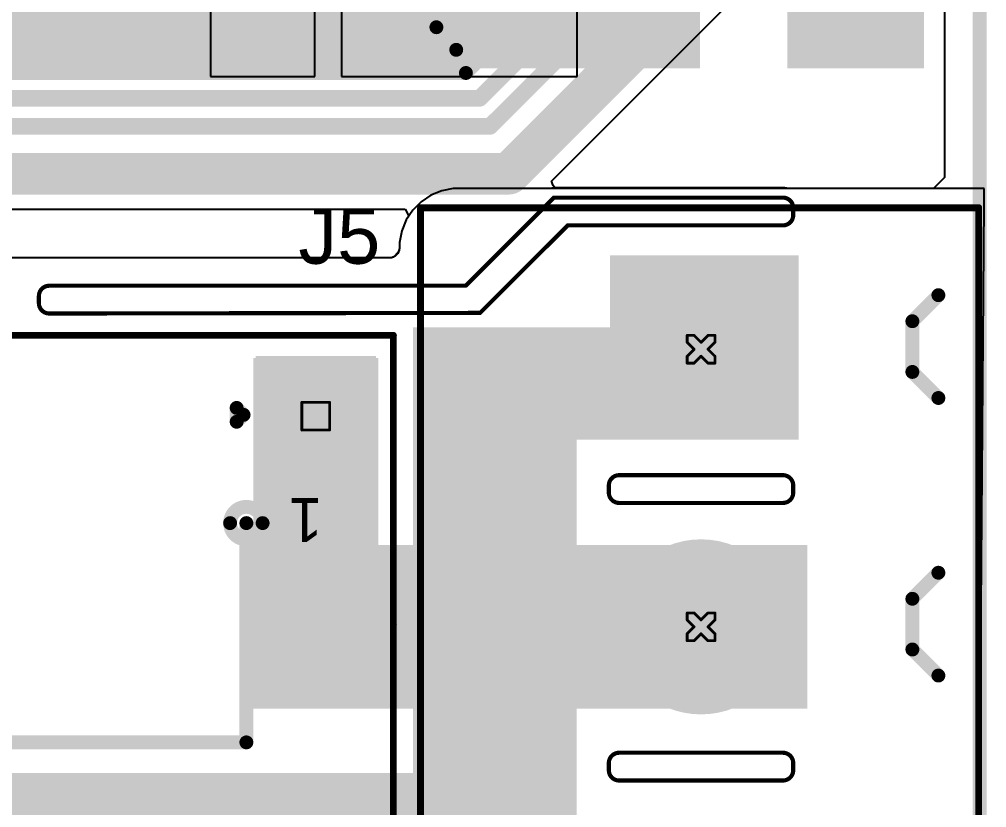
# Model space of a CAD drawing. Header units: inches. Extents: x -18 to 237, y -41 to 211.
# Drawn here: x 58.89 to 76.59, y 39.34 to 53.77 of the extents above; entities that cross this region are included whole.
import ezdxf

# ---------------------------------------------------------------- set-up
doc = ezdxf.new("R2010")
doc.units = ezdxf.units.IN
for name, color, linetype in [('Board Outline', 216, 'Continuous'), ('Bottom Layer', 5, 'Continuous'), ('Bottom Solder', 6, 'Continuous'), ('Drill Drawing', 1, 'Continuous'), ('Keep-Out Layer', 6, 'Continuous'), ('Multi-Layer', 9, 'Continuous'), ('Pad Holes', 156, 'Continuous'), ('Top Layer', 1, 'Continuous'), ('Top Overlay', 2, 'Continuous'), ('Top Paste', 8, 'Continuous'), ('Top Solder', 216, 'Continuous')]:
    doc.layers.add(name, color=color, linetype=linetype)
doc.styles.add('Arial', font='', dxfattribs={"height": 0.2})
doc.styles.get('Arial').set_extended_font_data('Arial')

# ---------------------------------------------------------------- blocks, each defined once
blk = doc.blocks.new('DB128L_5_08_3P_BK_S_18')
at = {"layer": 'Bottom Layer'}
h = blk.add_hatch(color=5, dxfattribs=at)
edge = h.paths.add_edge_path()
edge.add_arc((0, 0), 1.5, 0, 360)
h = blk.add_hatch(color=5, dxfattribs=at)
edge = h.paths.add_edge_path()
edge.add_arc((5.08, 0), 1.5, 0, 360)
at = {"layer": 'Bottom Solder'}
h = blk.add_hatch(color=6, dxfattribs=at)
edge = h.paths.add_edge_path()
edge.add_arc((0, 0), 1.602, 0, 360)
h = blk.add_hatch(color=6, dxfattribs=at)
edge = h.paths.add_edge_path()
edge.add_arc((5.08, 0), 1.602, 0, 360)
at = {"layer": 'Multi-Layer'}
h = blk.add_hatch(color=9, dxfattribs=at)
edge = h.paths.add_edge_path()
edge.add_arc((0, 0), 1.5, 0, 360)
h = blk.add_hatch(color=9, dxfattribs=at)
edge = h.paths.add_edge_path()
edge.add_arc((5.08, 0), 1.5, 0, 360)
at = {"layer": 'Pad Holes'}
h = blk.add_hatch(color=7, dxfattribs=at)
edge = h.paths.add_edge_path()
edge.add_arc((0, 0), 0.8, 0, 360)
h = blk.add_hatch(color=7, dxfattribs=at)
edge = h.paths.add_edge_path()
edge.add_arc((5.08, 0), 0.8, 0, 360)
at = {"layer": 'Top Layer'}
h = blk.add_hatch(color=1, dxfattribs=at)
edge = h.paths.add_edge_path()
edge.add_arc((0, 0), 1.5, 0, 360)
h = blk.add_hatch(color=1, dxfattribs=at)
edge = h.paths.add_edge_path()
edge.add_arc((5.08, 0), 1.5, 0, 360)
at = {"layer": 'Top Solder'}
h = blk.add_hatch(color=216, dxfattribs=at)
edge = h.paths.add_edge_path()
edge.add_arc((0, 0), 1.602, 0, 360)
h = blk.add_hatch(color=216, dxfattribs=at)
edge = h.paths.add_edge_path()
edge.add_arc((5.08, 0), 1.602, 0, 360)
at = {"layer": 'Top Overlay'}
for points in [[(-7.671, 5.131, 0.127, 0.127, 0), (7.671, 5.131, 0.127, 0.127, 0)], [(7.671, 5.131, 0.127, 0.127, 0), (7.671, -5.08, 0.127, 0.127, 0)], [(-0.414, -3.867, 0.254, 0.254, 0), (-0.891, -4.343, 0.254, 0.254, 0)], [(-0.414, -3.867, 0.254, 0.254, 0), (0.514, -3.867, 0.254, 0.254, 0)], [(0.514, -3.867, 0.254, 0.254, 0), (0.991, -4.343, 0.254, 0.254, 0)], [(4.666, -3.867, 0.254, 0.254, 0), (4.189, -4.343, 0.254, 0.254, 0)], [(4.666, -3.867, 0.254, 0.254, 0), (5.594, -3.867, 0.254, 0.254, 0)], [(5.594, -3.867, 0.254, 0.254, 0), (6.071, -4.343, 0.254, 0.254, 0)], [(-7.671, -5.08, 0.127, 0.127, 0), (7.671, -5.08, 0.127, 0.127, 0)]]:
    blk.add_lwpolyline(points, format="xyseb", dxfattribs=at)
for points in [[(7.639, 5.131, 0.0635, 0.0635, 1), (7.703, 5.131, 0.0635, 0.0635, 1)], [(7.639, 5.131, 0.0635, 0.0635, 1), (7.703, 5.131, 0.0635, 0.0635, 1)], [(-0.478, -3.867, 0.127, 0.127, 1), (-0.351, -3.867, 0.127, 0.127, 1)], [(-0.478, -3.867, 0.127, 0.127, 1), (-0.351, -3.867, 0.127, 0.127, 1)], [(0.45, -3.867, 0.127, 0.127, 1), (0.577, -3.867, 0.127, 0.127, 1)], [(0.45, -3.867, 0.127, 0.127, 1), (0.577, -3.867, 0.127, 0.127, 1)], [(4.602, -3.867, 0.127, 0.127, 1), (4.729, -3.867, 0.127, 0.127, 1)], [(4.602, -3.867, 0.127, 0.127, 1), (4.729, -3.867, 0.127, 0.127, 1)], [(5.53, -3.867, 0.127, 0.127, 1), (5.657, -3.867, 0.127, 0.127, 1)], [(5.53, -3.867, 0.127, 0.127, 1), (5.657, -3.867, 0.127, 0.127, 1)], [(-0.955, -4.343, 0.127, 0.127, 1), (-0.828, -4.343, 0.127, 0.127, 1)], [(0.927, -4.343, 0.127, 0.127, 1), (1.054, -4.343, 0.127, 0.127, 1)], [(4.125, -4.343, 0.127, 0.127, 1), (4.252, -4.343, 0.127, 0.127, 1)], [(6.007, -4.343, 0.127, 0.127, 1), (6.134, -4.343, 0.127, 0.127, 1)], [(7.639, -5.08, 0.0635, 0.0635, 1), (7.703, -5.08, 0.0635, 0.0635, 1)], [(7.639, -5.08, 0.0635, 0.0635, 1), (7.703, -5.08, 0.0635, 0.0635, 1)]]:
    blk.add_lwpolyline(points, format="xyseb", close=True, dxfattribs=at)
blk = doc.blocks.new('J102K1CS33VDC_20_103')
at = {"layer": 'Bottom Layer'}
h = blk.add_hatch(color=5, dxfattribs=at)
edge = h.paths.add_edge_path()
edge.add_arc((10.16, 7.62), 1, 0, 360)
h = blk.add_hatch(color=5, dxfattribs=at)
edge = h.paths.add_edge_path()
edge.add_arc((12.7, 7.62), 1, 0, 360)
blk.add_hatch(color=5, dxfattribs=at).paths.add_polyline_path([(1, 1), (1, -1), (-1, -1), (-1, 1)])
h = blk.add_hatch(color=5, dxfattribs=at)
edge = h.paths.add_edge_path()
edge.add_arc((10.16, 0), 1, 0, 360)
h = blk.add_hatch(color=5, dxfattribs=at)
edge = h.paths.add_edge_path()
edge.add_arc((12.7, 0), 1, 0, 360)
at = {"layer": 'Bottom Solder'}
h = blk.add_hatch(color=6, dxfattribs=at)
edge = h.paths.add_edge_path()
edge.add_arc((10.16, 7.62), 1.102, 0, 360)
h = blk.add_hatch(color=6, dxfattribs=at)
edge = h.paths.add_edge_path()
edge.add_arc((12.7, 7.62), 1.102, 0, 360)
blk.add_hatch(color=6, dxfattribs=at).paths.add_polyline_path([(1.102, 1.102), (1.102, -1.102), (-1.102, -1.102), (-1.102, 1.102)])
h = blk.add_hatch(color=6, dxfattribs=at)
edge = h.paths.add_edge_path()
edge.add_arc((10.16, 0), 1.102, 0, 360)
h = blk.add_hatch(color=6, dxfattribs=at)
edge = h.paths.add_edge_path()
edge.add_arc((12.7, 0), 1.102, 0, 360)
at = {"layer": 'Multi-Layer'}
h = blk.add_hatch(color=9, dxfattribs=at)
edge = h.paths.add_edge_path()
edge.add_arc((10.16, 7.62), 1, 0, 360)
h = blk.add_hatch(color=9, dxfattribs=at)
edge = h.paths.add_edge_path()
edge.add_arc((12.7, 7.62), 1, 0, 360)
blk.add_hatch(color=9, dxfattribs=at).paths.add_polyline_path([(1, 1), (1, -1), (-1, -1), (-1, 1)])
h = blk.add_hatch(color=9, dxfattribs=at)
edge = h.paths.add_edge_path()
edge.add_arc((10.16, 0), 1, 0, 360)
h = blk.add_hatch(color=9, dxfattribs=at)
edge = h.paths.add_edge_path()
edge.add_arc((12.7, 0), 1, 0, 360)
at = {"layer": 'Pad Holes'}
h = blk.add_hatch(color=7, dxfattribs=at)
edge = h.paths.add_edge_path()
edge.add_arc((10.16, 7.62), 0.51, 0, 360)
h = blk.add_hatch(color=7, dxfattribs=at)
edge = h.paths.add_edge_path()
edge.add_arc((12.7, 7.62), 0.51, 0, 360)
h = blk.add_hatch(color=7, dxfattribs=at)
edge = h.paths.add_edge_path()
edge.add_arc((0, 0), 0.51, 0, 360)
h = blk.add_hatch(color=7, dxfattribs=at)
edge = h.paths.add_edge_path()
edge.add_arc((10.16, 0), 0.51, 0, 360)
h = blk.add_hatch(color=7, dxfattribs=at)
edge = h.paths.add_edge_path()
edge.add_arc((12.7, 0), 0.51, 0, 360)
at = {"layer": 'Top Layer'}
h = blk.add_hatch(color=1, dxfattribs=at)
edge = h.paths.add_edge_path()
edge.add_arc((10.16, 7.62), 1, 0, 360)
h = blk.add_hatch(color=1, dxfattribs=at)
edge = h.paths.add_edge_path()
edge.add_arc((12.7, 7.62), 1, 0, 360)
blk.add_hatch(color=1, dxfattribs=at).paths.add_polyline_path([(1, 1), (1, -1), (-1, -1), (-1, 1)])
h = blk.add_hatch(color=1, dxfattribs=at)
edge = h.paths.add_edge_path()
edge.add_arc((10.16, 0), 1, 0, 360)
h = blk.add_hatch(color=1, dxfattribs=at)
edge = h.paths.add_edge_path()
edge.add_arc((12.7, 0), 1, 0, 360)
at = {"layer": 'Top Solder'}
h = blk.add_hatch(color=216, dxfattribs=at)
edge = h.paths.add_edge_path()
edge.add_arc((10.16, 7.62), 1.102, 0, 360)
h = blk.add_hatch(color=216, dxfattribs=at)
edge = h.paths.add_edge_path()
edge.add_arc((12.7, 7.62), 1.102, 0, 360)
blk.add_hatch(color=216, dxfattribs=at).paths.add_polyline_path([(1.102, 1.102), (1.102, -1.102), (-1.102, -1.102), (-1.102, 1.102)])
h = blk.add_hatch(color=216, dxfattribs=at)
edge = h.paths.add_edge_path()
edge.add_arc((10.16, 0), 1.102, 0, 360)
h = blk.add_hatch(color=216, dxfattribs=at)
edge = h.paths.add_edge_path()
edge.add_arc((12.7, 0), 1.102, 0, 360)
at = {"layer": 'Top Overlay'}
for points in [[(14.12, 9.1, 0.127, 0.127, 0), (-1.42, 9.1, 0.127, 0.127, 0)], [(-1.42, 9.1, 0.127, 0.127, 0), (-1.42, 3.81, 0.127, 0.127, 0)], [(14.12, 9.1, 0.127, 0.127, 0), (14.12, 3.81, 0.127, 0.127, 0)], [(11.455, 6.121, 0.254, 0.254, 0), (9.957, 6.121, 0.254, 0.254, 0)], [(9.957, 6.121, 0.254, 0.254, 0), (9.957, 5.817, 0.254, 0.254, 0)], [(11.455, 6.121, 0.254, 0.254, 0), (11.455, 5.461, 0.254, 0.254, 0)], [(9.398, 5.969, 0.254, 0.254, 0), (1.27, 5.969, 0.254, 0.254, 0)], [(1.27, 5.969, 0.254, 0.254, 0), (1.27, 1.956, 0.254, 0.254, 0)], [(10.465, 4.902, 0.254, 0.254, 0), (9.398, 5.969, 0.254, 0.254, 0)], [(9.906, 4.547, 0.254, 0.254, 0), (9.906, 3.835, 0.254, 0.254, 0)], [(12.751, 4.521, 0.254, 0.254, 0), (12.751, 3.835, 0.254, 0.254, 0)], [(12.751, 3.835, 0.254, 0.254, 0), (9.906, 3.835, 0.254, 0.254, 0)], [(-1.42, 3.81, 0.127, 0.127, 0), (-1.42, -1.48, 0.127, 0.127, 0)], [(14.12, 3.81, 0.127, 0.127, 0), (14.12, -1.48, 0.127, 0.127, 0)], [(12.7, 2.261, 0.254, 0.254, 0), (10.16, 2.261, 0.254, 0.254, 0)], [(10.16, 2.261, 0.254, 0.254, 0), (10.16, 1.753, 0.254, 0.254, 0)], [(12.7, 2.261, 0.254, 0.254, 0), (12.7, 1.753, 0.254, 0.254, 0)], [(1.448, 0.102, 0.254, 0.254, 0), (1.321, -0.025, 0.254, 0.254, 0)], [(1.448, 0.102, 0.254, 0.254, 0), (1.448, -0.152, 0.254, 0.254, 0)], [(1.448, -0.152, 0.254, 0.254, 0), (1.321, -0.025, 0.254, 0.254, 0)], [(14.12, -1.48, 0.127, 0.127, 0), (-1.42, -1.48, 0.127, 0.127, 0)]]:
    blk.add_lwpolyline(points, format="xyseb", dxfattribs=at)
for points in [[(-1.452, 9.1, 0.0635, 0.0635, 1), (-1.388, 9.1, 0.0635, 0.0635, 1)], [(-1.452, 9.1, 0.0635, 0.0635, 1), (-1.388, 9.1, 0.0635, 0.0635, 1)], [(14.088, 9.1, 0.0635, 0.0635, 1), (14.152, 9.1, 0.0635, 0.0635, 1)], [(14.088, 9.1, 0.0635, 0.0635, 1), (14.152, 9.1, 0.0635, 0.0635, 1)], [(9.893, 6.121, 0.127, 0.127, 1), (10.02, 6.121, 0.127, 0.127, 1)], [(9.893, 6.121, 0.127, 0.127, 1), (10.02, 6.121, 0.127, 0.127, 1)], [(11.392, 6.121, 0.127, 0.127, 1), (11.519, 6.121, 0.127, 0.127, 1)], [(11.392, 6.121, 0.127, 0.127, 1), (11.519, 6.121, 0.127, 0.127, 1)], [(1.206, 5.969, 0.127, 0.127, 1), (1.333, 5.969, 0.127, 0.127, 1)], [(1.206, 5.969, 0.127, 0.127, 1), (1.333, 5.969, 0.127, 0.127, 1)], [(9.334, 5.969, 0.127, 0.127, 1), (9.461, 5.969, 0.127, 0.127, 1)], [(9.334, 5.969, 0.127, 0.127, 1), (9.461, 5.969, 0.127, 0.127, 1)], [(9.893, 5.817, 0.127, 0.127, 1), (10.02, 5.817, 0.127, 0.127, 1)], [(11.753, 5.461, 0.254, 0.254, 1), (11.158, 5.461, 0.254, 0.254, 1)], [(11.095, 5.461, 0.127, 0.127, 1), (11.222, 5.461, 0.127, 0.127, 1)], [(11.392, 5.461, 0.127, 0.127, 1), (11.519, 5.461, 0.127, 0.127, 1)], [(11.689, 5.461, 0.127, 0.127, 1), (11.816, 5.461, 0.127, 0.127, 1)], [(10.203, 4.547, 0.254, 0.254, 1), (9.609, 4.547, 0.254, 0.254, 1)], [(10.401, 4.902, 0.127, 0.127, 1), (10.528, 4.902, 0.127, 0.127, 1)], [(13.048, 4.521, 0.254, 0.254, 1), (12.454, 4.521, 0.254, 0.254, 1)], [(9.545, 4.547, 0.127, 0.127, 1), (9.672, 4.547, 0.127, 0.127, 1)], [(9.842, 4.547, 0.127, 0.127, 1), (9.97, 4.547, 0.127, 0.127, 1)], [(10.14, 4.547, 0.127, 0.127, 1), (10.267, 4.547, 0.127, 0.127, 1)], [(12.39, 4.521, 0.127, 0.127, 1), (12.517, 4.521, 0.127, 0.127, 1)], [(12.687, 4.521, 0.127, 0.127, 1), (12.814, 4.521, 0.127, 0.127, 1)], [(12.985, 4.521, 0.127, 0.127, 1), (13.112, 4.521, 0.127, 0.127, 1)], [(9.842, 3.835, 0.127, 0.127, 1), (9.97, 3.835, 0.127, 0.127, 1)], [(9.842, 3.835, 0.127, 0.127, 1), (9.97, 3.835, 0.127, 0.127, 1)], [(12.687, 3.835, 0.127, 0.127, 1), (12.814, 3.835, 0.127, 0.127, 1)], [(12.687, 3.835, 0.127, 0.127, 1), (12.814, 3.835, 0.127, 0.127, 1)], [(-1.452, 3.81, 0.0635, 0.0635, 1), (-1.388, 3.81, 0.0635, 0.0635, 1)], [(-1.452, 3.81, 0.0635, 0.0635, 1), (-1.388, 3.81, 0.0635, 0.0635, 1)], [(14.088, 3.81, 0.0635, 0.0635, 1), (14.152, 3.81, 0.0635, 0.0635, 1)], [(14.088, 3.81, 0.0635, 0.0635, 1), (14.152, 3.81, 0.0635, 0.0635, 1)], [(1.567, 1.956, 0.254, 0.254, 1), (0.973, 1.956, 0.254, 0.254, 1)], [(10.097, 2.261, 0.127, 0.127, 1), (10.223, 2.261, 0.127, 0.127, 1)], [(10.097, 2.261, 0.127, 0.127, 1), (10.223, 2.261, 0.127, 0.127, 1)], [(12.636, 2.261, 0.127, 0.127, 1), (12.764, 2.261, 0.127, 0.127, 1)], [(12.636, 2.261, 0.127, 0.127, 1), (12.764, 2.261, 0.127, 0.127, 1)], [(10.457, 1.753, 0.254, 0.254, 1), (9.863, 1.753, 0.254, 0.254, 1)], [(12.997, 1.753, 0.254, 0.254, 1), (12.403, 1.753, 0.254, 0.254, 1)], [(0.909, 1.956, 0.127, 0.127, 1), (1.036, 1.956, 0.127, 0.127, 1)], [(1.206, 1.956, 0.127, 0.127, 1), (1.333, 1.956, 0.127, 0.127, 1)], [(1.504, 1.956, 0.127, 0.127, 1), (1.631, 1.956, 0.127, 0.127, 1)], [(9.799, 1.753, 0.127, 0.127, 1), (9.926, 1.753, 0.127, 0.127, 1)], [(10.097, 1.753, 0.127, 0.127, 1), (10.223, 1.753, 0.127, 0.127, 1)], [(10.394, 1.753, 0.127, 0.127, 1), (10.521, 1.753, 0.127, 0.127, 1)], [(12.339, 1.753, 0.127, 0.127, 1), (12.466, 1.753, 0.127, 0.127, 1)], [(12.636, 1.753, 0.127, 0.127, 1), (12.764, 1.753, 0.127, 0.127, 1)], [(12.934, 1.753, 0.127, 0.127, 1), (13.061, 1.753, 0.127, 0.127, 1)], [(1.384, 0.102, 0.127, 0.127, 1), (1.511, 0.102, 0.127, 0.127, 1)], [(1.384, 0.102, 0.127, 0.127, 1), (1.511, 0.102, 0.127, 0.127, 1)], [(1.257, -0.025, 0.127, 0.127, 1), (1.384, -0.025, 0.127, 0.127, 1)], [(1.257, -0.025, 0.127, 0.127, 1), (1.384, -0.025, 0.127, 0.127, 1)], [(1.384, -0.152, 0.127, 0.127, 1), (1.511, -0.152, 0.127, 0.127, 1)], [(1.384, -0.152, 0.127, 0.127, 1), (1.511, -0.152, 0.127, 0.127, 1)], [(-1.452, -1.48, 0.0635, 0.0635, 1), (-1.388, -1.48, 0.0635, 0.0635, 1)], [(-1.452, -1.48, 0.0635, 0.0635, 1), (-1.388, -1.48, 0.0635, 0.0635, 1)], [(14.088, -1.48, 0.0635, 0.0635, 1), (14.152, -1.48, 0.0635, 0.0635, 1)], [(14.088, -1.48, 0.0635, 0.0635, 1), (14.152, -1.48, 0.0635, 0.0635, 1)]]:
    blk.add_lwpolyline(points, format="xyseb", close=True, dxfattribs=at)
at = {"layer": 'Top Overlay', "style": 'Arial'}
blk.add_text('1', height=0.8, dxfattribs=at).set_placement((-0.127, 1.499))
blk = doc.blocks.new('91304_99_052R2_105')
at = {"layer": 'Top Layer'}
for points in [[(15.8, -5.1), (13.5, -5.1), (13.5, -1.9), (15.8, -1.9)], [(-0.3, -5.1), (-0.9, -5.1), (-0.9, -3.1), (-0.3, -3.1)], [(0.5, -5.1), (-0.1, -5.1), (-0.1, -3.1), (0.5, -3.1)], [(1.3, -5.1), (0.7, -5.1), (0.7, -3.1), (1.3, -3.1)], [(2.1, -5.1), (1.5, -5.1), (1.5, -3.1), (2.1, -3.1)], [(2.9, -5.1), (2.3, -5.1), (2.3, -3.1), (2.9, -3.1)], [(3.7, -5.1), (3.1, -5.1), (3.1, -3.1), (3.7, -3.1)], [(4.5, -5.1), (3.9, -5.1), (3.9, -3.1), (4.5, -3.1)], [(5.3, -5.1), (4.7, -5.1), (4.7, -3.1), (5.3, -3.1)], [(6.1, -5.1), (5.5, -5.1), (5.5, -3.1), (6.1, -3.1)], [(6.9, -5.1), (6.3, -5.1), (6.3, -3.1), (6.9, -3.1)], [(7.7, -5.1), (7.1, -5.1), (7.1, -3.1), (7.7, -3.1)], [(8.5, -5.1), (7.9, -5.1), (7.9, -3.1), (8.5, -3.1)], [(9.3, -5.1), (8.7, -5.1), (8.7, -3.1), (9.3, -3.1)], [(10.1, -5.1), (9.5, -5.1), (9.5, -3.1), (10.1, -3.1)], [(10.9, -5.1), (10.3, -5.1), (10.3, -3.1), (10.9, -3.1)], [(11.7, -5.1), (11.1, -5.1), (11.1, -3.1), (11.7, -3.1)]]:
    blk.add_hatch(color=1, dxfattribs=at).paths.add_polyline_path(points)
at = {"layer": 'Top Paste'}
for points in [[(15.8, -5.1), (13.5, -5.1), (13.5, -1.9), (15.8, -1.9)], [(-0.3, -5.1), (-0.9, -5.1), (-0.9, -3.1), (-0.3, -3.1)], [(0.5, -5.1), (-0.1, -5.1), (-0.1, -3.1), (0.5, -3.1)], [(1.3, -5.1), (0.7, -5.1), (0.7, -3.1), (1.3, -3.1)], [(2.1, -5.1), (1.5, -5.1), (1.5, -3.1), (2.1, -3.1)], [(2.9, -5.1), (2.3, -5.1), (2.3, -3.1), (2.9, -3.1)], [(3.7, -5.1), (3.1, -5.1), (3.1, -3.1), (3.7, -3.1)], [(4.5, -5.1), (3.9, -5.1), (3.9, -3.1), (4.5, -3.1)], [(5.3, -5.1), (4.7, -5.1), (4.7, -3.1), (5.3, -3.1)], [(6.1, -5.1), (5.5, -5.1), (5.5, -3.1), (6.1, -3.1)], [(6.9, -5.1), (6.3, -5.1), (6.3, -3.1), (6.9, -3.1)], [(7.7, -5.1), (7.1, -5.1), (7.1, -3.1), (7.7, -3.1)], [(8.5, -5.1), (7.9, -5.1), (7.9, -3.1), (8.5, -3.1)], [(9.3, -5.1), (8.7, -5.1), (8.7, -3.1), (9.3, -3.1)], [(10.1, -5.1), (9.5, -5.1), (9.5, -3.1), (10.1, -3.1)], [(10.9, -5.1), (10.3, -5.1), (10.3, -3.1), (10.9, -3.1)], [(11.7, -5.1), (11.1, -5.1), (11.1, -3.1), (11.7, -3.1)]]:
    blk.add_hatch(color=8, dxfattribs=at).paths.add_polyline_path(points)
at = {"layer": 'Top Solder'}
for points in [[(15.902, -5.202), (13.398, -5.202), (13.398, -1.798), (15.902, -1.798)], [(-0.198, -5.202), (-1.002, -5.202), (-1.002, -2.998), (-0.198, -2.998)], [(0.602, -5.202), (-0.202, -5.202), (-0.202, -2.998), (0.602, -2.998)], [(1.402, -5.202), (0.598, -5.202), (0.598, -2.998), (1.402, -2.998)], [(2.202, -5.202), (1.398, -5.202), (1.398, -2.998), (2.202, -2.998)], [(3.002, -5.202), (2.198, -5.202), (2.198, -2.998), (3.002, -2.998)], [(3.802, -5.202), (2.998, -5.202), (2.998, -2.998), (3.802, -2.998)], [(4.602, -5.202), (3.798, -5.202), (3.798, -2.998), (4.602, -2.998)], [(5.402, -5.202), (4.598, -5.202), (4.598, -2.998), (5.402, -2.998)], [(6.202, -5.202), (5.398, -5.202), (5.398, -2.998), (6.202, -2.998)], [(7.002, -5.202), (6.198, -5.202), (6.198, -2.998), (7.002, -2.998)], [(7.802, -5.202), (6.998, -5.202), (6.998, -2.998), (7.802, -2.998)], [(8.602, -5.202), (7.798, -5.202), (7.798, -2.998), (8.602, -2.998)], [(9.402, -5.202), (8.598, -5.202), (8.598, -2.998), (9.402, -2.998)], [(10.202, -5.202), (9.398, -5.202), (9.398, -2.998), (10.202, -2.998)], [(11.002, -5.202), (10.198, -5.202), (10.198, -2.998), (11.002, -2.998)], [(11.802, -5.202), (10.998, -5.202), (10.998, -2.998), (11.802, -2.998)]]:
    blk.add_hatch(color=216, dxfattribs=at).paths.add_polyline_path(points)

msp = doc.modelspace()

# ---------------------------------------------------------------- hatches: boundary and pattern name
at = {"layer": 'Bottom Layer'}
for points in [[(69.698, 46.076), (73.152, 46.076), (73.152, 49.449), (69.698, 49.449)], [(66.091, 46.076), (73.152, 46.076), (73.152, 48.133), (66.091, 48.133)], [(66.091, 37.567), (69.088, 37.567), (69.088, 48.006), (66.091, 48.006)], [(53.12, 37.567), (69.088, 37.567), (69.088, 39.98), (53.12, 39.98)]]:
    msp.add_hatch(color=5, dxfattribs=at).paths.add_polyline_path(points)
at = {"layer": 'Top Layer'}
for points in [[(65.456, 47.573), (63.17, 47.573), (63.17, 41.152), (65.456, 41.152)], [(63.333, 41.152), (73.311, 41.152), (73.311, 44.152), (63.333, 44.152)]]:
    msp.add_hatch(color=1, dxfattribs=at).paths.add_polyline_path(points)

# ---------------------------------------------------------------- linework, layer by layer
at = {"layer": 'Board Outline'}
for points in [[(76.462, 90.693, 0.254, 0.254, 0), (76.462, -3.476, 0.254, 0.254, 0)], [(67.056, 48.895, 0.0762, 0.0762, 0), (68.669, 50.508, 0.0762, 0.0762, 0)], [(68.669, 50.508, 0.0762, 0.0762, 0), (72.861, 50.508, 0.0762, 0.0762, 0)], [(72.861, 50.508, 0.0762, 0.0762, -0.414214), (73.05, 50.319, 0.0762, 0.0762, 0)], [(73.05, 50.188, 0.0762, 0.0762, 0), (73.05, 50.319, 0.0762, 0.0762, 0)], [(73.05, 50.188, 0.0762, 0.0762, -0.414214), (72.861, 50, 0.0762, 0.0762, 0)], [(67.321, 48.398, 0.0762, 0.0762, 0), (68.923, 50, 0.0762, 0.0762, 0)], [(68.923, 50, 0.0762, 0.0762, 0), (72.861, 50, 0.0762, 0.0762, 0)], [(59.247, 48.706, 0.0762, 0.0762, -0.414214), (59.436, 48.895, 0.0762, 0.0762, 0)], [(59.436, 48.895, 0.0762, 0.0762, 0), (67.056, 48.895, 0.0762, 0.0762, 0)], [(59.247, 48.576, 0.0762, 0.0762, 0), (59.247, 48.706, 0.0762, 0.0762, 0)], [(59.436, 48.387, 0.0762, 0.0762, -0.414214), (59.247, 48.576, 0.0762, 0.0762, 0)], [(59.436, 48.387, 0.0762, 0.0762, 0), (67.321, 48.398, 0.0762, 0.0762, 0)], [(69.676, 45.239, 0.0762, 0.0762, -0.414214), (69.864, 45.428, 0.0762, 0.0762, 0)], [(69.864, 45.428, 0.0762, 0.0762, 0), (72.861, 45.428, 0.0762, 0.0762, 0)], [(72.861, 45.428, 0.0762, 0.0762, -0.414214), (73.05, 45.239, 0.0762, 0.0762, 0)], [(69.676, 45.108, 0.0762, 0.0762, 0), (69.676, 45.239, 0.0762, 0.0762, 0)], [(69.864, 44.92, 0.0762, 0.0762, -0.414214), (69.676, 45.108, 0.0762, 0.0762, 0)], [(73.05, 45.108, 0.0762, 0.0762, -0.414214), (72.861, 44.92, 0.0762, 0.0762, 0)], [(73.05, 45.108, 0.0762, 0.0762, 0), (73.05, 45.239, 0.0762, 0.0762, 0)], [(69.864, 44.92, 0.0762, 0.0762, 0), (72.861, 44.92, 0.0762, 0.0762, 0)], [(69.676, 40.159, 0.0762, 0.0762, -0.414214), (69.864, 40.348, 0.0762, 0.0762, 0)], [(69.864, 40.348, 0.0762, 0.0762, 0), (72.861, 40.348, 0.0762, 0.0762, 0)], [(72.861, 40.348, 0.0762, 0.0762, -0.414214), (73.05, 40.159, 0.0762, 0.0762, 0)], [(69.676, 40.028, 0.0762, 0.0762, 0), (69.676, 40.159, 0.0762, 0.0762, 0)], [(73.05, 40.028, 0.0762, 0.0762, 0), (73.05, 40.159, 0.0762, 0.0762, 0)], [(69.864, 39.84, 0.0762, 0.0762, -0.414214), (69.676, 40.028, 0.0762, 0.0762, 0)], [(73.05, 40.028, 0.0762, 0.0762, -0.414214), (72.861, 39.84, 0.0762, 0.0762, 0)], [(69.864, 39.84, 0.0762, 0.0762, 0), (72.861, 39.84, 0.0762, 0.0762, 0)]]:
    msp.add_lwpolyline(points, format="xyseb", dxfattribs=at)
for points in [[(68.65, 50.508, 0.0381, 0.0381, 1), (68.688, 50.508, 0.0381, 0.0381, 1)], [(68.65, 50.508, 0.0381, 0.0381, 1), (68.688, 50.508, 0.0381, 0.0381, 1)], [(72.842, 50.508, 0.0381, 0.0381, 1), (72.88, 50.508, 0.0381, 0.0381, 1)], [(72.842, 50.508, 0.0381, 0.0381, 1), (72.88, 50.508, 0.0381, 0.0381, 1)], [(73.031, 50.319, 0.0381, 0.0381, 1), (73.069, 50.319, 0.0381, 0.0381, 1)], [(73.031, 50.319, 0.0381, 0.0381, 1), (73.069, 50.319, 0.0381, 0.0381, 1)], [(73.031, 50.188, 0.0381, 0.0381, 1), (73.069, 50.188, 0.0381, 0.0381, 1)], [(73.031, 50.188, 0.0381, 0.0381, 1), (73.069, 50.188, 0.0381, 0.0381, 1)], [(68.904, 50, 0.0381, 0.0381, 1), (68.942, 50, 0.0381, 0.0381, 1)], [(68.904, 50, 0.0381, 0.0381, 1), (68.942, 50, 0.0381, 0.0381, 1)], [(72.842, 50, 0.0381, 0.0381, 1), (72.88, 50, 0.0381, 0.0381, 1)], [(72.842, 50, 0.0381, 0.0381, 1), (72.88, 50, 0.0381, 0.0381, 1)], [(59.417, 48.895, 0.0381, 0.0381, 1), (59.455, 48.895, 0.0381, 0.0381, 1)], [(59.417, 48.895, 0.0381, 0.0381, 1), (59.455, 48.895, 0.0381, 0.0381, 1)], [(67.037, 48.895, 0.0381, 0.0381, 1), (67.075, 48.895, 0.0381, 0.0381, 1)], [(67.037, 48.895, 0.0381, 0.0381, 1), (67.075, 48.895, 0.0381, 0.0381, 1)], [(59.228, 48.706, 0.0381, 0.0381, 1), (59.266, 48.706, 0.0381, 0.0381, 1)], [(59.228, 48.706, 0.0381, 0.0381, 1), (59.266, 48.706, 0.0381, 0.0381, 1)], [(59.228, 48.576, 0.0381, 0.0381, 1), (59.266, 48.576, 0.0381, 0.0381, 1)], [(59.228, 48.576, 0.0381, 0.0381, 1), (59.266, 48.576, 0.0381, 0.0381, 1)], [(59.417, 48.387, 0.0381, 0.0381, 1), (59.455, 48.387, 0.0381, 0.0381, 1)], [(59.417, 48.387, 0.0381, 0.0381, 1), (59.455, 48.387, 0.0381, 0.0381, 1)], [(67.302, 48.398, 0.0381, 0.0381, 1), (67.34, 48.398, 0.0381, 0.0381, 1)], [(67.302, 48.398, 0.0381, 0.0381, 1), (67.34, 48.398, 0.0381, 0.0381, 1)], [(69.845, 45.428, 0.0381, 0.0381, 1), (69.883, 45.428, 0.0381, 0.0381, 1)], [(69.845, 45.428, 0.0381, 0.0381, 1), (69.883, 45.428, 0.0381, 0.0381, 1)], [(72.842, 45.428, 0.0381, 0.0381, 1), (72.88, 45.428, 0.0381, 0.0381, 1)], [(72.842, 45.428, 0.0381, 0.0381, 1), (72.88, 45.428, 0.0381, 0.0381, 1)], [(69.657, 45.239, 0.0381, 0.0381, 1), (69.695, 45.239, 0.0381, 0.0381, 1)], [(69.657, 45.239, 0.0381, 0.0381, 1), (69.695, 45.239, 0.0381, 0.0381, 1)], [(69.657, 45.108, 0.0381, 0.0381, 1), (69.695, 45.108, 0.0381, 0.0381, 1)], [(69.657, 45.108, 0.0381, 0.0381, 1), (69.695, 45.108, 0.0381, 0.0381, 1)], [(73.031, 45.239, 0.0381, 0.0381, 1), (73.069, 45.239, 0.0381, 0.0381, 1)], [(73.031, 45.239, 0.0381, 0.0381, 1), (73.069, 45.239, 0.0381, 0.0381, 1)], [(73.031, 45.108, 0.0381, 0.0381, 1), (73.069, 45.108, 0.0381, 0.0381, 1)], [(73.031, 45.108, 0.0381, 0.0381, 1), (73.069, 45.108, 0.0381, 0.0381, 1)], [(69.845, 44.92, 0.0381, 0.0381, 1), (69.883, 44.92, 0.0381, 0.0381, 1)], [(69.845, 44.92, 0.0381, 0.0381, 1), (69.883, 44.92, 0.0381, 0.0381, 1)], [(72.842, 44.92, 0.0381, 0.0381, 1), (72.88, 44.92, 0.0381, 0.0381, 1)], [(72.842, 44.92, 0.0381, 0.0381, 1), (72.88, 44.92, 0.0381, 0.0381, 1)], [(69.845, 40.348, 0.0381, 0.0381, 1), (69.883, 40.348, 0.0381, 0.0381, 1)], [(69.845, 40.348, 0.0381, 0.0381, 1), (69.883, 40.348, 0.0381, 0.0381, 1)], [(72.842, 40.348, 0.0381, 0.0381, 1), (72.88, 40.348, 0.0381, 0.0381, 1)], [(72.842, 40.348, 0.0381, 0.0381, 1), (72.88, 40.348, 0.0381, 0.0381, 1)], [(69.657, 40.159, 0.0381, 0.0381, 1), (69.695, 40.159, 0.0381, 0.0381, 1)], [(69.657, 40.159, 0.0381, 0.0381, 1), (69.695, 40.159, 0.0381, 0.0381, 1)], [(73.031, 40.159, 0.0381, 0.0381, 1), (73.069, 40.159, 0.0381, 0.0381, 1)], [(73.031, 40.159, 0.0381, 0.0381, 1), (73.069, 40.159, 0.0381, 0.0381, 1)], [(69.657, 40.028, 0.0381, 0.0381, 1), (69.695, 40.028, 0.0381, 0.0381, 1)], [(69.657, 40.028, 0.0381, 0.0381, 1), (69.695, 40.028, 0.0381, 0.0381, 1)], [(73.031, 40.028, 0.0381, 0.0381, 1), (73.069, 40.028, 0.0381, 0.0381, 1)], [(73.031, 40.028, 0.0381, 0.0381, 1), (73.069, 40.028, 0.0381, 0.0381, 1)], [(69.845, 39.84, 0.0381, 0.0381, 1), (69.883, 39.84, 0.0381, 0.0381, 1)], [(69.845, 39.84, 0.0381, 0.0381, 1), (69.883, 39.84, 0.0381, 0.0381, 1)], [(72.842, 39.84, 0.0381, 0.0381, 1), (72.88, 39.84, 0.0381, 0.0381, 1)], [(72.842, 39.84, 0.0381, 0.0381, 1), (72.88, 39.84, 0.0381, 0.0381, 1)]]:
    msp.add_lwpolyline(points, format="xyseb", close=True, dxfattribs=at)
at = {"layer": 'Bottom Layer'}
for p, q in [((75.819, 89.741), (75.819, 50.879)), ((68.627, 50.81), (74.173, 56.356)), ((68.655, 50.729), (68.627, 50.81)), ((75.819, 50.879), (75.614, 50.674)), ((68.686, 50.689), (68.655, 50.729)), ((72.899, 50.689), (68.686, 50.689)), ((72.968, 50.675), (72.899, 50.689)), ((72.971, 50.674), (72.968, 50.675)), ((75.614, 50.674), (72.971, 50.674)), ((50.117, 50.297), (65.948, 50.297)), ((65.948, 50.297), (66.016, 50.17)), ((65.969, 50.099), (65.887, 49.9)), ((66.016, 50.17), (65.969, 50.099)), ((65.887, 49.9), (65.845, 49.689)), ((65.845, 49.582), (65.842, 49.56)), ((65.845, 49.689), (65.845, 49.582)), ((65.667, 49.404), (50.754, 49.404)), ((65.701, 49.408), (65.667, 49.404)), ((65.734, 49.421), (65.701, 49.408)), ((65.821, 49.508), (65.734, 49.421)), ((65.842, 49.56), (65.821, 49.508))]:
    msp.add_line(p, q, dxfattribs=at)
for points in [[(67.846, 50.945, 0.762, 0.762, 0), (73.715, 56.814, 0.762, 0.762, 0)], [(67.061, 52.789, 0.254, 0.254, 0), (69.247, 54.975, 0.254, 0.254, 0)], [(66.521, 53.626, 0.254, 0.254, 0), (67.741, 54.847, 0.254, 0.254, 0)], [(66.883, 53.213, 0.254, 0.254, 0), (68.472, 54.801, 0.254, 0.254, 0)], [(67.311, 52.324, 0.305, 0.305, 0), (69.85, 54.863, 0.305, 0.305, 0)], [(67.504, 51.813, 0.305, 0.305, 0), (70.5, 54.809, 0.305, 0.305, 0)], [(47.042, 53.626, 0.254, 0.254, 0), (66.521, 53.626, 0.254, 0.254, 0)], [(47.347, 53.213, 0.254, 0.254, 0), (66.883, 53.213, 0.254, 0.254, 0)], [(47.641, 52.789, 0.254, 0.254, 0), (67.061, 52.789, 0.254, 0.254, 0)], [(47.933, 52.324, 0.305, 0.305, 0), (67.311, 52.324, 0.305, 0.305, 0)], [(48.216, 51.813, 0.305, 0.305, 0), (67.504, 51.813, 0.305, 0.305, 0)], [(49.849, 50.945, 0.762, 0.762, 0), (67.846, 50.945, 0.762, 0.762, 0)]]:
    msp.add_lwpolyline(points, format="xyseb", dxfattribs=at)
for points in [[(66.457, 53.626, 0.127, 0.127, 1), (66.584, 53.626, 0.127, 0.127, 1)], [(66.457, 53.626, 0.127, 0.127, 1), (66.584, 53.626, 0.127, 0.127, 1)], [(66.82, 53.213, 0.127, 0.127, 1), (66.947, 53.213, 0.127, 0.127, 1)], [(66.82, 53.213, 0.127, 0.127, 1), (66.947, 53.213, 0.127, 0.127, 1)], [(66.997, 52.789, 0.127, 0.127, 1), (67.124, 52.789, 0.127, 0.127, 1)], [(66.997, 52.789, 0.127, 0.127, 1), (67.124, 52.789, 0.127, 0.127, 1)], [(67.235, 52.324, 0.152, 0.152, 1), (67.387, 52.324, 0.152, 0.152, 1)], [(67.235, 52.324, 0.152, 0.152, 1), (67.387, 52.324, 0.152, 0.152, 1)], [(67.428, 51.813, 0.152, 0.152, 1), (67.581, 51.813, 0.152, 0.152, 1)], [(67.428, 51.813, 0.152, 0.152, 1), (67.581, 51.813, 0.152, 0.152, 1)], [(67.655, 50.945, 0.381, 0.381, 1), (68.036, 50.945, 0.381, 0.381, 1)], [(67.655, 50.945, 0.381, 0.381, 1), (68.036, 50.945, 0.381, 0.381, 1)]]:
    msp.add_lwpolyline(points, format="xyseb", close=True, dxfattribs=at)
at = {"layer": 'Drill Drawing'}
for points in [[(71.109, 47.859, 0.0508, 0.0508, 0), (71.109, 47.986, 0.0508, 0.0508, 0)], [(71.109, 47.986, 0.0508, 0.0508, 0), (71.236, 47.986, 0.0508, 0.0508, 0)], [(71.236, 47.986, 0.0508, 0.0508, 0), (71.363, 47.859, 0.0508, 0.0508, 0)], [(71.363, 47.859, 0.0508, 0.0508, 0), (71.49, 47.986, 0.0508, 0.0508, 0)], [(71.49, 47.986, 0.0508, 0.0508, 0), (71.617, 47.986, 0.0508, 0.0508, 0)], [(71.617, 47.859, 0.0508, 0.0508, 0), (71.617, 47.986, 0.0508, 0.0508, 0)], [(71.109, 47.859, 0.0508, 0.0508, 0), (71.236, 47.732, 0.0508, 0.0508, 0)], [(71.49, 47.732, 0.0508, 0.0508, 0), (71.617, 47.859, 0.0508, 0.0508, 0)], [(71.109, 47.605, 0.0508, 0.0508, 0), (71.236, 47.732, 0.0508, 0.0508, 0)], [(71.109, 47.478, 0.0508, 0.0508, 0), (71.109, 47.605, 0.0508, 0.0508, 0)], [(71.236, 47.478, 0.0508, 0.0508, 0), (71.363, 47.605, 0.0508, 0.0508, 0)], [(71.363, 47.605, 0.0508, 0.0508, 0), (71.49, 47.478, 0.0508, 0.0508, 0)], [(71.49, 47.732, 0.0508, 0.0508, 0), (71.617, 47.605, 0.0508, 0.0508, 0)], [(71.617, 47.478, 0.0508, 0.0508, 0), (71.617, 47.605, 0.0508, 0.0508, 0)], [(71.109, 47.478, 0.0508, 0.0508, 0), (71.236, 47.478, 0.0508, 0.0508, 0)], [(71.49, 47.478, 0.0508, 0.0508, 0), (71.617, 47.478, 0.0508, 0.0508, 0)], [(64.059, 46.761, 0.0508, 0.0508, 0), (64.567, 46.761, 0.0508, 0.0508, 0)], [(64.059, 46.253, 0.0508, 0.0508, 0), (64.059, 46.761, 0.0508, 0.0508, 0)], [(64.567, 46.253, 0.0508, 0.0508, 0), (64.567, 46.761, 0.0508, 0.0508, 0)], [(64.059, 46.253, 0.0508, 0.0508, 0), (64.567, 46.253, 0.0508, 0.0508, 0)], [(71.109, 42.779, 0.0508, 0.0508, 0), (71.109, 42.906, 0.0508, 0.0508, 0)], [(71.109, 42.906, 0.0508, 0.0508, 0), (71.236, 42.906, 0.0508, 0.0508, 0)], [(71.236, 42.906, 0.0508, 0.0508, 0), (71.363, 42.779, 0.0508, 0.0508, 0)], [(71.363, 42.779, 0.0508, 0.0508, 0), (71.49, 42.906, 0.0508, 0.0508, 0)], [(71.49, 42.906, 0.0508, 0.0508, 0), (71.617, 42.906, 0.0508, 0.0508, 0)], [(71.617, 42.779, 0.0508, 0.0508, 0), (71.617, 42.906, 0.0508, 0.0508, 0)], [(71.109, 42.779, 0.0508, 0.0508, 0), (71.236, 42.652, 0.0508, 0.0508, 0)], [(71.109, 42.525, 0.0508, 0.0508, 0), (71.236, 42.652, 0.0508, 0.0508, 0)], [(71.49, 42.652, 0.0508, 0.0508, 0), (71.617, 42.779, 0.0508, 0.0508, 0)], [(71.49, 42.652, 0.0508, 0.0508, 0), (71.617, 42.525, 0.0508, 0.0508, 0)], [(71.109, 42.398, 0.0508, 0.0508, 0), (71.109, 42.525, 0.0508, 0.0508, 0)], [(71.236, 42.398, 0.0508, 0.0508, 0), (71.363, 42.525, 0.0508, 0.0508, 0)], [(71.363, 42.525, 0.0508, 0.0508, 0), (71.49, 42.398, 0.0508, 0.0508, 0)], [(71.617, 42.398, 0.0508, 0.0508, 0), (71.617, 42.525, 0.0508, 0.0508, 0)], [(71.109, 42.398, 0.0508, 0.0508, 0), (71.236, 42.398, 0.0508, 0.0508, 0)], [(71.49, 42.398, 0.0508, 0.0508, 0), (71.617, 42.398, 0.0508, 0.0508, 0)]]:
    msp.add_lwpolyline(points, format="xyseb", dxfattribs=at)
for points in [[(71.096, 47.986, 0.0254, 0.0254, 1), (71.122, 47.986, 0.0254, 0.0254, 1)], [(71.096, 47.986, 0.0254, 0.0254, 1), (71.122, 47.986, 0.0254, 0.0254, 1)], [(71.223, 47.986, 0.0254, 0.0254, 1), (71.249, 47.986, 0.0254, 0.0254, 1)], [(71.223, 47.986, 0.0254, 0.0254, 1), (71.249, 47.986, 0.0254, 0.0254, 1)], [(71.477, 47.986, 0.0254, 0.0254, 1), (71.503, 47.986, 0.0254, 0.0254, 1)], [(71.477, 47.986, 0.0254, 0.0254, 1), (71.503, 47.986, 0.0254, 0.0254, 1)], [(71.604, 47.986, 0.0254, 0.0254, 1), (71.63, 47.986, 0.0254, 0.0254, 1)], [(71.604, 47.986, 0.0254, 0.0254, 1), (71.63, 47.986, 0.0254, 0.0254, 1)], [(71.096, 47.859, 0.0254, 0.0254, 1), (71.122, 47.859, 0.0254, 0.0254, 1)], [(71.096, 47.859, 0.0254, 0.0254, 1), (71.122, 47.859, 0.0254, 0.0254, 1)], [(71.35, 47.859, 0.0254, 0.0254, 1), (71.376, 47.859, 0.0254, 0.0254, 1)], [(71.35, 47.859, 0.0254, 0.0254, 1), (71.376, 47.859, 0.0254, 0.0254, 1)], [(71.604, 47.859, 0.0254, 0.0254, 1), (71.63, 47.859, 0.0254, 0.0254, 1)], [(71.604, 47.859, 0.0254, 0.0254, 1), (71.63, 47.859, 0.0254, 0.0254, 1)], [(71.096, 47.605, 0.0254, 0.0254, 1), (71.122, 47.605, 0.0254, 0.0254, 1)], [(71.096, 47.605, 0.0254, 0.0254, 1), (71.122, 47.605, 0.0254, 0.0254, 1)], [(71.223, 47.732, 0.0254, 0.0254, 1), (71.249, 47.732, 0.0254, 0.0254, 1)], [(71.223, 47.732, 0.0254, 0.0254, 1), (71.249, 47.732, 0.0254, 0.0254, 1)], [(71.35, 47.605, 0.0254, 0.0254, 1), (71.376, 47.605, 0.0254, 0.0254, 1)], [(71.35, 47.605, 0.0254, 0.0254, 1), (71.376, 47.605, 0.0254, 0.0254, 1)], [(71.477, 47.732, 0.0254, 0.0254, 1), (71.503, 47.732, 0.0254, 0.0254, 1)], [(71.477, 47.732, 0.0254, 0.0254, 1), (71.503, 47.732, 0.0254, 0.0254, 1)], [(71.604, 47.605, 0.0254, 0.0254, 1), (71.63, 47.605, 0.0254, 0.0254, 1)], [(71.604, 47.605, 0.0254, 0.0254, 1), (71.63, 47.605, 0.0254, 0.0254, 1)], [(71.096, 47.478, 0.0254, 0.0254, 1), (71.122, 47.478, 0.0254, 0.0254, 1)], [(71.096, 47.478, 0.0254, 0.0254, 1), (71.122, 47.478, 0.0254, 0.0254, 1)], [(71.223, 47.478, 0.0254, 0.0254, 1), (71.249, 47.478, 0.0254, 0.0254, 1)], [(71.223, 47.478, 0.0254, 0.0254, 1), (71.249, 47.478, 0.0254, 0.0254, 1)], [(71.477, 47.478, 0.0254, 0.0254, 1), (71.503, 47.478, 0.0254, 0.0254, 1)], [(71.477, 47.478, 0.0254, 0.0254, 1), (71.503, 47.478, 0.0254, 0.0254, 1)], [(71.604, 47.478, 0.0254, 0.0254, 1), (71.63, 47.478, 0.0254, 0.0254, 1)], [(71.604, 47.478, 0.0254, 0.0254, 1), (71.63, 47.478, 0.0254, 0.0254, 1)], [(64.046, 46.761, 0.0254, 0.0254, 1), (64.072, 46.761, 0.0254, 0.0254, 1)], [(64.046, 46.761, 0.0254, 0.0254, 1), (64.072, 46.761, 0.0254, 0.0254, 1)], [(64.554, 46.761, 0.0254, 0.0254, 1), (64.579, 46.761, 0.0254, 0.0254, 1)], [(64.554, 46.761, 0.0254, 0.0254, 1), (64.579, 46.761, 0.0254, 0.0254, 1)], [(64.046, 46.253, 0.0254, 0.0254, 1), (64.072, 46.253, 0.0254, 0.0254, 1)], [(64.046, 46.253, 0.0254, 0.0254, 1), (64.072, 46.253, 0.0254, 0.0254, 1)], [(64.554, 46.253, 0.0254, 0.0254, 1), (64.579, 46.253, 0.0254, 0.0254, 1)], [(64.554, 46.253, 0.0254, 0.0254, 1), (64.579, 46.253, 0.0254, 0.0254, 1)], [(71.096, 42.906, 0.0254, 0.0254, 1), (71.122, 42.906, 0.0254, 0.0254, 1)], [(71.096, 42.906, 0.0254, 0.0254, 1), (71.122, 42.906, 0.0254, 0.0254, 1)], [(71.223, 42.906, 0.0254, 0.0254, 1), (71.249, 42.906, 0.0254, 0.0254, 1)], [(71.223, 42.906, 0.0254, 0.0254, 1), (71.249, 42.906, 0.0254, 0.0254, 1)], [(71.477, 42.906, 0.0254, 0.0254, 1), (71.503, 42.906, 0.0254, 0.0254, 1)], [(71.477, 42.906, 0.0254, 0.0254, 1), (71.503, 42.906, 0.0254, 0.0254, 1)], [(71.604, 42.906, 0.0254, 0.0254, 1), (71.63, 42.906, 0.0254, 0.0254, 1)], [(71.604, 42.906, 0.0254, 0.0254, 1), (71.63, 42.906, 0.0254, 0.0254, 1)], [(71.096, 42.779, 0.0254, 0.0254, 1), (71.122, 42.779, 0.0254, 0.0254, 1)], [(71.096, 42.779, 0.0254, 0.0254, 1), (71.122, 42.779, 0.0254, 0.0254, 1)], [(71.223, 42.652, 0.0254, 0.0254, 1), (71.249, 42.652, 0.0254, 0.0254, 1)], [(71.223, 42.652, 0.0254, 0.0254, 1), (71.249, 42.652, 0.0254, 0.0254, 1)], [(71.35, 42.779, 0.0254, 0.0254, 1), (71.376, 42.779, 0.0254, 0.0254, 1)], [(71.35, 42.779, 0.0254, 0.0254, 1), (71.376, 42.779, 0.0254, 0.0254, 1)], [(71.477, 42.652, 0.0254, 0.0254, 1), (71.503, 42.652, 0.0254, 0.0254, 1)], [(71.477, 42.652, 0.0254, 0.0254, 1), (71.503, 42.652, 0.0254, 0.0254, 1)], [(71.604, 42.779, 0.0254, 0.0254, 1), (71.63, 42.779, 0.0254, 0.0254, 1)], [(71.604, 42.779, 0.0254, 0.0254, 1), (71.63, 42.779, 0.0254, 0.0254, 1)], [(71.096, 42.525, 0.0254, 0.0254, 1), (71.122, 42.525, 0.0254, 0.0254, 1)], [(71.096, 42.525, 0.0254, 0.0254, 1), (71.122, 42.525, 0.0254, 0.0254, 1)], [(71.35, 42.525, 0.0254, 0.0254, 1), (71.376, 42.525, 0.0254, 0.0254, 1)], [(71.35, 42.525, 0.0254, 0.0254, 1), (71.376, 42.525, 0.0254, 0.0254, 1)], [(71.604, 42.525, 0.0254, 0.0254, 1), (71.63, 42.525, 0.0254, 0.0254, 1)], [(71.604, 42.525, 0.0254, 0.0254, 1), (71.63, 42.525, 0.0254, 0.0254, 1)], [(71.096, 42.398, 0.0254, 0.0254, 1), (71.122, 42.398, 0.0254, 0.0254, 1)], [(71.096, 42.398, 0.0254, 0.0254, 1), (71.122, 42.398, 0.0254, 0.0254, 1)], [(71.223, 42.398, 0.0254, 0.0254, 1), (71.249, 42.398, 0.0254, 0.0254, 1)], [(71.223, 42.398, 0.0254, 0.0254, 1), (71.249, 42.398, 0.0254, 0.0254, 1)], [(71.477, 42.398, 0.0254, 0.0254, 1), (71.503, 42.398, 0.0254, 0.0254, 1)], [(71.477, 42.398, 0.0254, 0.0254, 1), (71.503, 42.398, 0.0254, 0.0254, 1)], [(71.604, 42.398, 0.0254, 0.0254, 1), (71.63, 42.398, 0.0254, 0.0254, 1)], [(71.604, 42.398, 0.0254, 0.0254, 1), (71.63, 42.398, 0.0254, 0.0254, 1)]]:
    msp.add_lwpolyline(points, format="xyseb", close=True, dxfattribs=at)
at = {"layer": 'Keep-Out Layer'}
for p, q in [((66.618, 50.632), (66.419, 50.55)), ((66.829, 50.674), (66.618, 50.632)), ((66.937, 50.674), (66.829, 50.674)), ((76.546, 50.674), (66.937, 50.674)), ((76.546, 50.387), (76.546, 50.674)), ((66.419, 50.55), (66.241, 50.43)), ((66.088, 50.278), (65.969, 50.099)), ((66.241, 50.43), (66.088, 50.278)), ((76.309, 18.469), (76.546, 50.387)), ((65.969, 50.099), (65.887, 49.9)), ((65.887, 49.9), (65.845, 49.689)), ((65.845, 49.582), (65.841, 49.547)), ((65.845, 49.689), (65.845, 49.582)), ((65.667, 49.404), (50.884, 49.404)), ((65.701, 49.408), (65.667, 49.404)), ((65.667, 49.404), (65.667, 49.404)), ((65.766, 49.434), (65.701, 49.408)), ((65.815, 49.483), (65.766, 49.434)), ((65.841, 49.547), (65.815, 49.483))]:
    msp.add_line(p, q, dxfattribs=at)
at = {"layer": 'Multi-Layer'}
for p, q in [((67.056, 48.895), (68.669, 50.508)), ((68.669, 50.508), (72.861, 50.508)), ((72.861, 50.508), (72.899, 50.508)), ((72.899, 50.508), (72.968, 50.479)), ((72.968, 50.479), (73.021, 50.426)), ((73.021, 50.426), (73.05, 50.357)), ((73.05, 50.357), (73.05, 50.319)), ((73.05, 50.319), (73.05, 50.319)), ((73.05, 50.319), (73.05, 50.188)), ((73.05, 50.151), (73.021, 50.081)), ((73.05, 50.188), (73.05, 50.151)), ((68.923, 50), (67.321, 48.398)), ((72.861, 50), (68.923, 50)), ((72.899, 50), (72.861, 50)), ((72.861, 50), (72.861, 50)), ((72.968, 50.028), (72.899, 50)), ((73.021, 50.081), (72.968, 50.028)), ((59.276, 48.813), (59.329, 48.866)), ((59.329, 48.866), (59.398, 48.895)), ((59.398, 48.895), (59.436, 48.895)), ((59.436, 48.895), (59.436, 48.895)), ((59.436, 48.895), (67.056, 48.895)), ((59.247, 48.744), (59.276, 48.813)), ((59.247, 48.706), (59.247, 48.744)), ((59.247, 48.576), (59.247, 48.706)), ((59.247, 48.576), (59.247, 48.576)), ((59.247, 48.538), (59.247, 48.576)), ((59.276, 48.469), (59.247, 48.538)), ((59.329, 48.416), (59.276, 48.469)), ((59.398, 48.387), (59.329, 48.416)), ((59.436, 48.387), (59.398, 48.387)), ((67.321, 48.398), (59.436, 48.387)), ((69.704, 45.346), (69.676, 45.277)), ((69.757, 45.399), (69.704, 45.346)), ((69.827, 45.428), (69.757, 45.399)), ((69.864, 45.428), (69.827, 45.428)), ((72.861, 45.428), (69.864, 45.428)), ((72.899, 45.428), (72.861, 45.428)), ((72.861, 45.428), (72.861, 45.428)), ((72.968, 45.399), (72.899, 45.428)), ((73.021, 45.346), (72.968, 45.399)), ((73.05, 45.277), (73.021, 45.346)), ((69.676, 45.277), (69.676, 45.239)), ((69.676, 45.239), (69.676, 45.239)), ((69.676, 45.239), (69.676, 45.108)), ((73.05, 45.239), (73.05, 45.277)), ((73.05, 45.108), (73.05, 45.239)), ((69.676, 45.108), (69.676, 45.071)), ((69.676, 45.071), (69.704, 45.001)), ((69.704, 45.001), (69.757, 44.948)), ((72.968, 44.948), (73.021, 45.001)), ((73.021, 45.001), (73.05, 45.071)), ((73.05, 45.071), (73.05, 45.108)), ((73.05, 45.108), (73.05, 45.108)), ((69.757, 44.948), (69.827, 44.92)), ((69.827, 44.92), (69.864, 44.92)), ((69.864, 44.92), (72.861, 44.92)), ((69.864, 44.92), (69.864, 44.92)), ((72.861, 44.92), (72.899, 44.92)), ((72.899, 44.92), (72.968, 44.948)), ((69.704, 40.266), (69.676, 40.197)), ((69.676, 40.197), (69.676, 40.159)), ((69.757, 40.319), (69.704, 40.266)), ((69.827, 40.348), (69.757, 40.319)), ((69.864, 40.348), (69.827, 40.348)), ((72.861, 40.348), (69.864, 40.348)), ((72.899, 40.348), (72.861, 40.348)), ((72.861, 40.348), (72.861, 40.348)), ((72.968, 40.319), (72.899, 40.348)), ((73.021, 40.266), (72.968, 40.319)), ((73.05, 40.197), (73.021, 40.266)), ((73.05, 40.159), (73.05, 40.197)), ((69.676, 40.159), (69.676, 40.159)), ((69.676, 40.159), (69.676, 40.028)), ((69.676, 40.028), (69.676, 39.991)), ((73.05, 40.028), (73.05, 40.159)), ((73.05, 39.991), (73.05, 40.028)), ((73.05, 40.028), (73.05, 40.028)), ((69.676, 39.991), (69.704, 39.921)), ((69.704, 39.921), (69.757, 39.868)), ((69.757, 39.868), (69.827, 39.84)), ((69.827, 39.84), (69.864, 39.84)), ((69.864, 39.84), (72.861, 39.84)), ((69.864, 39.84), (69.864, 39.84)), ((72.861, 39.84), (72.899, 39.84)), ((72.899, 39.84), (72.968, 39.868)), ((72.968, 39.868), (73.021, 39.921)), ((73.021, 39.921), (73.05, 39.991))]:
    msp.add_line(p, q, dxfattribs=at)
at = {"layer": 'Top Layer'}
for p, q in [((75.819, 89.741), (75.819, 50.879)), ((62.387, 55.232), (62.387, 52.724)), ((64.295, 52.724), (64.295, 55.232)), ((64.787, 55.232), (64.787, 52.724)), ((69.095, 52.724), (69.095, 55.232)), ((62.387, 52.724), (64.295, 52.724)), ((64.787, 52.724), (69.095, 52.724)), ((75.819, 50.879), (75.614, 50.674)), ((66.618, 50.632), (66.419, 50.55)), ((66.829, 50.674), (66.618, 50.632)), ((68.598, 50.674), (66.829, 50.674)), ((68.599, 50.675), (68.598, 50.674)), ((68.669, 50.689), (68.599, 50.675)), ((72.899, 50.689), (68.669, 50.689)), ((72.968, 50.675), (72.899, 50.689)), ((72.971, 50.674), (72.968, 50.675)), ((75.614, 50.674), (72.971, 50.674)), ((66.419, 50.55), (66.241, 50.43)), ((66.088, 50.278), (65.969, 50.099)), ((66.241, 50.43), (66.088, 50.278)), ((65.969, 50.099), (65.887, 49.9)), ((65.887, 49.9), (65.845, 49.689)), ((65.845, 49.582), (65.842, 49.56)), ((65.845, 49.689), (65.845, 49.582)), ((65.667, 49.404), (54.996, 49.404)), ((65.701, 49.408), (65.667, 49.404)), ((65.734, 49.421), (65.701, 49.408)), ((65.821, 49.508), (65.734, 49.421)), ((65.842, 49.56), (65.821, 49.508))]:
    msp.add_line(p, q, dxfattribs=at)

# ---------------------------------------------------------------- block references
msp.add_blockref('91304_99_052R2_105', (59.541, 58.078))
for name, p, rotation in [('DB128L_5_08_3P_BK_S_18', (71.363, 42.652), 90), ('J102K1CS33VDC_20_103', (64.313, 46.507), 180)]:
    msp.add_blockref(name, p, dxfattribs=dict(rotation=rotation))

# ---------------------------------------------------------------- texts
at = {"layer": 'Top Overlay', "style": 'Arial'}
msp.add_text('J5', height=1.016, dxfattribs=at).set_placement((63.995, 49.297))

doc.saveas('drawing.dxf')
